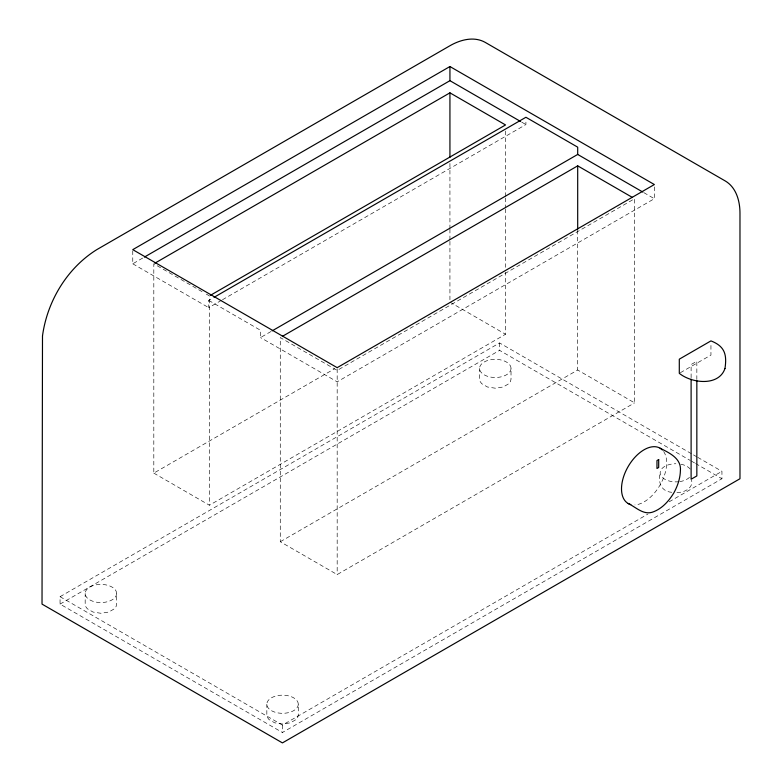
<?xml version="1.0" encoding="UTF-8"?>
<svg xmlns="http://www.w3.org/2000/svg" width="782" height="782" viewBox="0 0 782 782"><rect width="100%" height="100%" fill="white"/><g stroke="black" fill="none" stroke-linecap="round" stroke-linejoin="round"><path stroke-width="0.59" stroke-dasharray="3.91 2.93" d="M132.764 250.827L132.764 263.798L143.331 257.698M221.433 300.347L208.745 307.668L208.745 300.396L212.978 297.952M222.489 299.731L525.915 124.553L525.915 119.705M208.745 300.396L260.523 330.287L260.523 337.56L271.1 331.46M202.069 291.666L153.81 263.798L153.81 473.12L334.657 368.713M654.358 186.908L654.358 198.706L337.179 381.821L260.523 337.56M153.81 473.12L209.42 505.231L505.543 334.266L505.543 272.195M697.7 457.333L721.942 471.331L721.942 478.74L282.429 732.49L60.058 604.105L60.058 596.695L499.571 342.946L692.432 454.293M60.058 604.105L499.571 350.356L690.32 460.481M280.279 541.731L577.693 370.013L634.593 402.867L634.593 198.706L337.179 370.414L280.279 337.56L280.279 541.731L337.179 574.574L634.593 402.867M680.35 372.721L710.946 355.057L710.946 343.259M60.058 596.695L282.429 725.08L647.985 514.028M669.109 501.829L721.942 471.331M676.899 492.523C683.908 492.689 693.438 488.427 691.601 479.962M671.816 492.298C661.142 491.585 657.877 482.416 660.164 472.817M521.692 122.119L525.915 124.553M643.85 192.646L654.358 198.706M449.933 302.155L505.543 334.266M693.487 454.899L696.645 456.727M691.376 461.097L694.543 462.915M695.589 463.521L721.942 478.74M206.272 294.091L209.42 295.909L209.42 505.231M132.764 263.798L208.745 307.668M696.84 379.524L696.84 361.216L691.112 364.529L691.112 377.95M577.693 230.26L577.693 370.013M511.017 368.42A15.718 9.071 0 0 1 487.44 376.279A15.718 9.071 0 0 1 487.44 360.561A15.718 9.071 0 0 1 511.017 368.42L511.017 379.133L510.49 381.479L508.916 383.669L503.158 386.992L495.299 388.204L487.44 386.992L481.692 383.669L480.119 381.479L479.581 379.133L479.581 368.42M505.543 131.024L505.543 196.741M505.543 197.963L505.543 207.699M505.543 208.911L505.543 267.327M499.571 342.946L499.571 350.356M449.933 163.418L449.933 227.924M449.933 229.136L449.933 240.094M449.933 241.306L449.933 299.721M337.179 368.84L337.179 574.574M298.274 704.24A15.718 9.071 0 0 1 274.697 712.099A15.718 9.071 0 0 1 274.697 696.381A15.718 9.071 0 0 1 298.274 704.24L298.274 714.963L297.737 717.309L296.163 719.499L290.415 722.822L282.556 724.034L274.697 722.822L268.94 719.499L267.366 717.309L266.838 714.963L266.838 704.24M282.429 725.08L282.429 732.49M116.616 593.479A15.718 9.071 0 0 1 93.038 601.338A15.718 9.071 0 0 1 93.038 585.62A15.718 9.071 0 0 1 116.616 593.479L116.616 604.193L116.078 606.549L114.504 608.738L108.757 612.052L100.898 613.274L93.038 612.052L87.281 608.738L85.707 606.549L85.179 604.193L85.179 593.479M663.635 451.507A31.925 18.436 -60 0 1 660.858 483.589A31.925 18.436 -60 0 1 634.896 504.937M689.489 477.352A15.718 9.071 0 0 1 679.949 481.575M678.952 481.712A15.718 9.071 0 0 1 660.243 473.706A15.718 9.071 0 0 1 675.883 463.736M680.927 464.215A15.718 9.071 0 0 1 691.063 470.461"/><path stroke-width="1.17" d="M449.933 66.529L132.764 249.644L337.179 367.667L654.358 184.542L449.933 66.529L449.933 80.683L144.387 257.082M154.865 263.192L449.933 92.833L505.543 124.944L210.475 295.293M214.033 297.336L525.915 117.271L577.693 147.172L577.693 154.445L272.156 330.854M282.39 336.348L577.693 165.852L632.491 197.484M449.933 80.683L520.636 121.503M577.693 154.445L642.804 192.04M660.047 448.184C669.236 452.876 681.533 458.32 680.408 470.735C680.164 478.604 677.554 486.121 673.801 492.983C668.669 501.37 661.601 509.219 651.993 512.318C642.882 514.869 635.707 507.019 628.122 503.471M696.84 380.746L696.84 475.935L691.112 479.239L691.112 379.172M577.693 165.852L577.693 229.048M449.933 92.833L449.933 157.338M630.82 504.576A31.925 18.436 -60 0 1 628.122 466.61A31.925 18.436 -60 0 1 662.354 449.963M42.492 335.957L42.023 604.105L282.429 742.9L739.977 478.74L739.977 213.203C739.967 201.199 736.361 187.641 725.442 181.072L485.036 42.277C473.882 36.099 460.334 39.755 449.933 45.747L96.773 249.644C66.978 268.236 47.174 301.383 42.492 335.957M724.973 368.508C718.805 386.572 691.708 383.395 679.294 373.337L679.294 359.173L710.946 340.893C724.562 346.191 727.133 354.226 724.973 368.508M658.688 459.552L656.968 460.549L656.968 468.486L658.688 467.489L658.688 459.552"/></g></svg>
